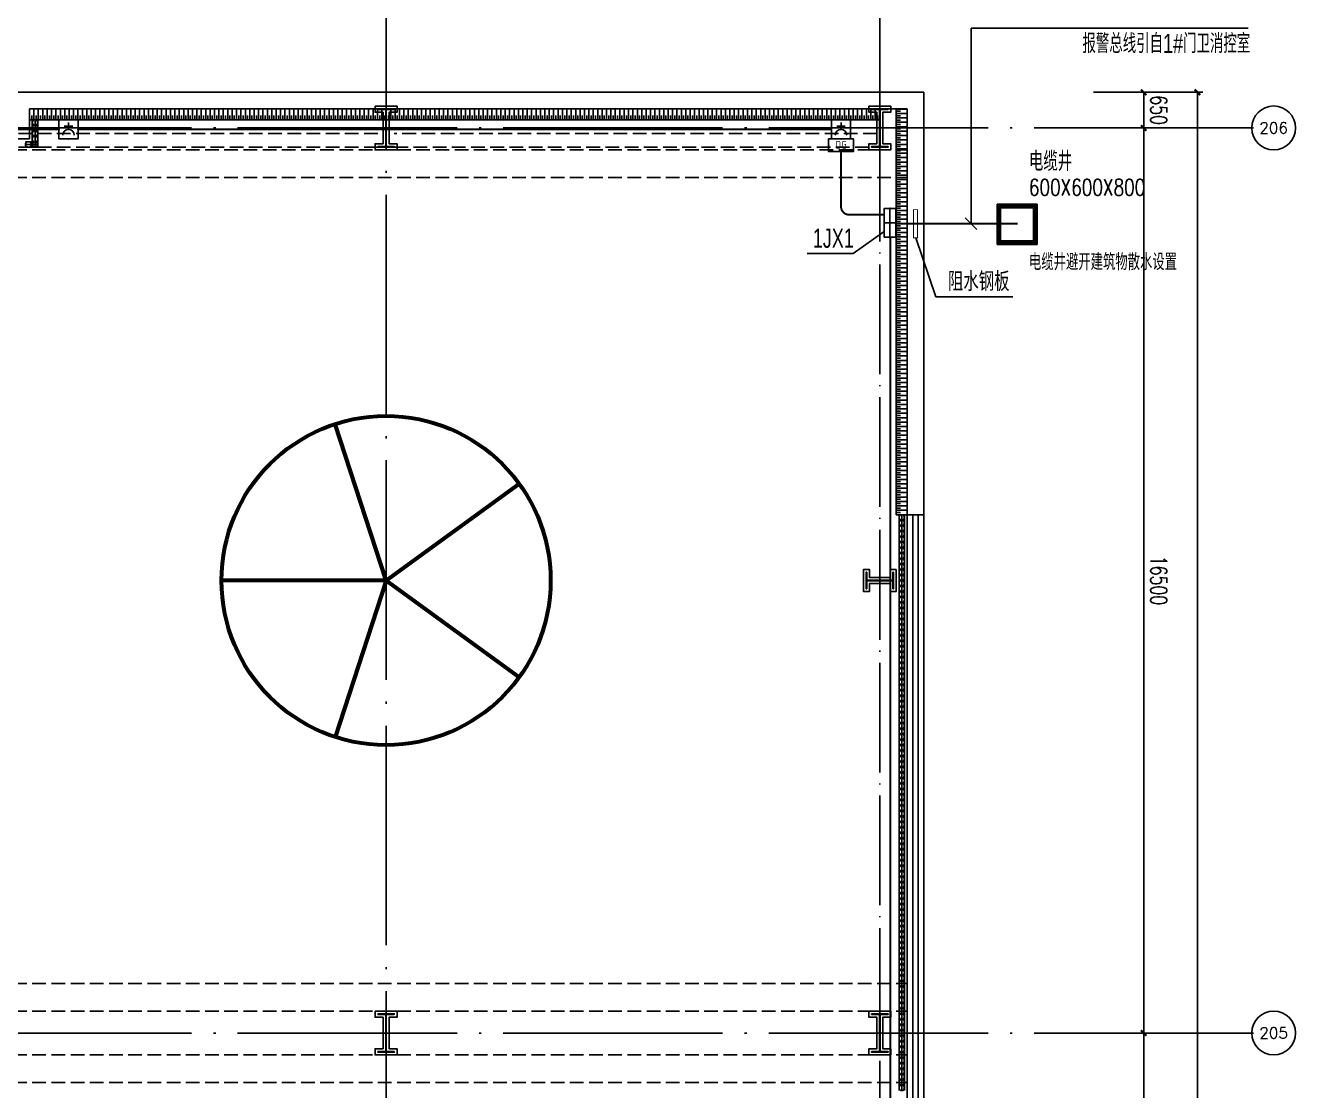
# Model space of a CAD drawing. Extents: x -1396510 to 1250330, y -1892470 to 1623980.
# Drawn here: x 638541 to 661695, y -734180 to -714760 of the extents above; entities that cross this region are included whole.
import ezdxf
from ezdxf.enums import TextEntityAlignment as Align

# ---------------------------------------------------------------- set-up
doc = ezdxf.new("R2010")
doc.units = 0
doc.header["$LTSCALE"] = 1000
doc.header["$MEASUREMENT"] = 0
doc.linetypes.add('DASH', pattern=[0.35, 0.25, -0.1])
doc.linetypes.add('DOTE', pattern=[2.42, 2, -0.2, 0.02, -0.2])
doc.layers.get('Defpoints').update_dxf_attribs({"color": 210})
for name, color, linetype in [('99平面图例外参$0$A-HATCH-2', 251, 'Continuous'), ('A-AXIS-D', 1, 'Continuous'), ('A-AXIS-DOTE', 14, 'DOTE'), ('A-AXIS-DP', 126, 'Continuous'), ('A-HATCH-2', 251, 'Continuous'), ('A-HRAIL', 173, 'Continuous'), ('A-LIN-V', 9, 'Continuous'), ('A-SFCE', 30, 'Continuous'), ('A-WINDOW', 140, 'Continuous'), ('AS-COLN', 6, 'Continuous'), ('AS-WALL', 40, 'Continuous'), ('CURTWALL', 4, 'Continuous'), ('DIM-照明', 3, 'Continuous'), ('DIM-箱柜', 3, 'Continuous'), ('EQUIP-消防', 3, 'Continuous'), ('EQUIP-箱柜', 3, 'Continuous'), ('TEL_TEXT', 7, 'Continuous'), ('WIRE-照明', 1, 'Continuous'), ('电气', 7, 'Continuous')]:
    doc.layers.add(name, color=color, linetype=linetype)
doc.layers.add('A-云线2', color=3, linetype='Continuous', plot=False)
doc.styles.add('_TCH_AXIS', font='COMPLEX', dxfattribs={"bigfont": 'GBCBIG'})
doc.styles.add('_TCH_DIM_T3', font='SIMPLEX', dxfattribs={"width": 0.705882, "bigfont": 'GBCBIG'})
doc.styles.add('_TEL_ATTDEF', font='GBENOR', dxfattribs={"width": 0.8, "height": 3, "bigfont": 'GBCBIG'})
doc.styles.add('_TEL_DIM', font='SIMPLEX', dxfattribs={"width": 0.8, "height": 3.5, "bigfont": 'HZTXT'})
doc.styles.add('A-DIM_T3', font='SIMPLEX', dxfattribs={"width": 0.705882, "bigfont": 'GBCBIG'})
doc.styles.add('HZTXT5', font='aa.shx', dxfattribs={"width": 0.7, "bigfont": 'hztxt.shx'})
doc.styles.get("Standard").update_dxf_attribs({"font": 'gbenor.shx', "bigfont": 'gbcbig.shx'})
doc.dimstyles.new('_TCH_ARCH&&100', dxfattribs={"dimtxt": 297.5, "dimasz": 100, "dimexe": 100, "dimexo": 100, "dimgap": 126.25, "dimtad": 1, "dimdec": 0, "dimzin": 0, "dimdsep": 46, "dimtxsty": '_TCH_DIM_T3', "dimblk": 'ARCHTICK', "dimcen": 0.09, "dimclrt": 7, "dimazin": 2, "dimtfac": 1, "dimtdec": 0, "dimtix": 1, "dimtmove": 2, "dimatfit": 3, "dimfxl": 0, "dimtolj": 1, "dimtzin": 0, "dimarcsym": 0})
doc.dimstyles.new('A-DIM&&100', dxfattribs={"dimtxt": 297.5, "dimasz": 100, "dimexe": 100, "dimexo": 100, "dimgap": 126.25, "dimtad": 1, "dimdec": 0, "dimzin": 0, "dimdsep": 46, "dimtxsty": 'A-DIM_T3', "dimblk": 'ARCHTICK', "dimcen": 0.09, "dimclrt": 7, "dimazin": 2, "dimtfac": 1, "dimtdec": 0, "dimtix": 1, "dimtmove": 2, "dimatfit": 3, "dimfxl": 0, "dimtolj": 1, "dimtzin": 0, "dimarcsym": 0})

# ---------------------------------------------------------------- blocks, each defined once
blk = doc.blocks.new('_ArchTick')
at = {"color": 0, "linetype": 'ByBlock', "const_width": 0.4}
blk.add_lwpolyline([(-0.5, -0.5), (0.5, 0.5)], dxfattribs=at)
blk = doc.blocks.new('*D551')
at = {"layer": 'A-AXIS-D', "color": 0, "lineweight": -2, "transparency": 16777216}
for p, q in [((160194, 650), (161210, 650)), ((161110, 650), (161110, 0)), ((160194, 0), (161210, 0))]:
    blk.add_line(p, q, dxfattribs=at)
at = {"layer": 'Defpoints', "color": 0, "transparency": 16777216}
for p in [(160094, 650), (160094, 0), (161110, 0)]:
    blk.add_point(p, dxfattribs=at)
at = {"layer": 'A-AXIS-D', "color": 0, "lineweight": -2, "transparency": 16777216, "xscale": 100, "yscale": 100, "zscale": 100}
for p, rotation in [((161110, 650), 90), ((161110, 0), 270)]:
    blk.add_blockref('_ArchTick', p, dxfattribs=dict(at, rotation=rotation))
at = {"layer": 'A-AXIS-D', "color": 7, "transparency": 16777216, "insert": (161385, 325), "char_height": 297.5, "attachment_point": 5, "rotation": 270, "style": 'A-DIM_T3'}
blk.add_mtext('\\A1;650', dxfattribs=at)
blk = doc.blocks.new('*D552')
at = {"layer": 'A-AXIS-D', "color": 0, "lineweight": -2, "transparency": 16777216}
for p, q in [((160194, 0), (161210, 0)), ((161110, 0), (161110, -16500)), ((160194, -16500), (161210, -16500))]:
    blk.add_line(p, q, dxfattribs=at)
at = {"layer": 'Defpoints', "color": 0, "transparency": 16777216}
for p in [(160094, 0), (160094, -16500), (161110, -16500)]:
    blk.add_point(p, dxfattribs=at)
at = {"layer": 'A-AXIS-D', "color": 0, "lineweight": -2, "transparency": 16777216, "xscale": 100, "yscale": 100, "zscale": 100}
for p, rotation in [((161110, 0), 90), ((161110, -16500), 270)]:
    blk.add_blockref('_ArchTick', p, dxfattribs=dict(at, rotation=rotation))
at = {"layer": 'A-AXIS-D', "color": 7, "transparency": 16777216, "insert": (161385, -8250), "char_height": 297.5, "attachment_point": 5, "rotation": 270, "style": 'A-DIM_T3'}
blk.add_mtext('\\A1;16500', dxfattribs=at)
blk = doc.blocks.new('*D553')
at = {"layer": 'A-AXIS-D', "color": 0, "lineweight": -2, "transparency": 16777216}
for p, q in [((160194, -16500), (161210, -16500)), ((161110, -16500), (161110, -33000)), ((160194, -33000), (161210, -33000))]:
    blk.add_line(p, q, dxfattribs=at)
at = {"layer": 'Defpoints', "color": 0, "transparency": 16777216}
for p in [(160094, -16500), (160094, -33000), (161110, -33000)]:
    blk.add_point(p, dxfattribs=at)
at = {"layer": 'A-AXIS-D', "color": 0, "lineweight": -2, "transparency": 16777216, "xscale": 100, "yscale": 100, "zscale": 100}
for p, rotation in [((161110, -16500), 90), ((161110, -33000), 270)]:
    blk.add_blockref('_ArchTick', p, dxfattribs=dict(at, rotation=rotation))
at = {"layer": 'A-AXIS-D', "color": 7, "transparency": 16777216, "insert": (161385, -24750), "char_height": 297.5, "attachment_point": 5, "rotation": 270, "style": 'A-DIM_T3'}
blk.add_mtext('\\A1;16500', dxfattribs=at)
blk = doc.blocks.new('42343243')
at = {"layer": 'AS-WALL'}
for p, q in [((-137854, 1223170), (-144654, 1223170)), ((-137854, 1222870), (-137854, 1223170)), ((-144354, 1222320), (-144354, 1222870)), ((-137854, 1222870), (-144354, 1222870)), ((-144654, 1222320), (-144354, 1222320))]:
    blk.add_line(p, q, dxfattribs=at)
blk = doc.blocks.new('nt66')
at = {"layer": 'A-HATCH-2', "color": 8}
blk.add_lwpolyline([(-195840, 766870), (-195440, 766870), (-195440, 766758), (-195586, 766758), (-195586, 766182), (-195440, 766182), (-195440, 766070), (-195840, 766070), (-195840, 766182), (-195694, 766182), (-195694, 766758), (-195840, 766758)], close=True, dxfattribs=at)
at = {"layer": 'AS-COLN'}
blk.add_lwpolyline([(-195790, 766820), (-195490, 766820), (-195490, 766808), (-195636, 766808), (-195636, 766132), (-195490, 766132), (-195490, 766120), (-195790, 766120), (-195790, 766132), (-195644, 766132), (-195644, 766808), (-195790, 766808)], close=True, dxfattribs=at)
blk = doc.blocks.new('342343243')
at = {"layer": 'A-AXIS-DP', "color": 5}
blk.add_lwpolyline([(-155704, 832070), (-155404, 832070), (-155404, 832058), (-155550, 832058), (-155550, 831582), (-155404, 831582), (-155404, 831570), (-155704, 831570), (-155704, 831582), (-155558, 831582), (-155558, 832058), (-155704, 832058), (-155704, 832070)], close=True, dxfattribs=at)
at = {"layer": 'A-HATCH-2'}
blk.add_lwpolyline([(-155754, 832120), (-155354, 832120), (-155354, 832008), (-155500, 832008), (-155500, 831632), (-155354, 831632), (-155354, 831520), (-155754, 831520), (-155754, 831632), (-155608, 831632), (-155608, 832008), (-155754, 832008)], close=True, dxfattribs=at)
blk = doc.blocks.new('33333')
for p in [(57786, -43900), (66786, -43900), (57786, -60400), (66786, -60400)]:
    blk.add_blockref('nt66', p)
at = {"layer": 'A-AXIS-DP', "rotation": 270}
blk.add_blockref('342343243', (-960674, 558766), dxfattribs=at)
blk = doc.blocks.new('w42343')
at = {"layer": 'A-HATCH-2', "color": 8, "linetype": 'DASH'}
for p, q in [((-263654, 722170), (-128354, 722170)), ((-263654, 721670), (-128354, 721670)), ((-263654, 706970), (-128354, 706970)), ((-263654, 706470), (-128354, 706470)), ((-263654, 705670), (-128354, 705670)), ((-263654, 705170), (-128354, 705170))]:
    blk.add_line(p, q, dxfattribs=at)
blk = doc.blocks.new('w4324324')
at = {"layer": 'A-HATCH-2', "color": 0, "lineweight": 60}
for q in [(-1694760, 686605), (-1697614, 684532), (-1691907, 684532), (-1696524, 681178), (-1692997, 681178)]:
    blk.add_line((-1694760, 683605), q, dxfattribs=at)
blk.add_circle((-1694760, 683605), 3000, dxfattribs=at)
blk = doc.blocks.new('ner546')
at = {"layer": 'A-LIN-V', "color": 8}
blk.add_blockref('w4324324', (631280, -64744), dxfattribs=at)
blk = doc.blocks.new('*D5786')
at = {"layer": 'A-AXIS-D', "color": 0, "lineweight": -2, "transparency": 16777216}
for p, q in [((160294, 650), (162190, 650)), ((162090, 650), (162090, -83150)), ((160294, -83150), (162190, -83150))]:
    blk.add_line(p, q, dxfattribs=at)
at = {"layer": 'Defpoints', "color": 0, "transparency": 16777216}
for p in [(160194, 650), (160194, -83150), (162090, -83150)]:
    blk.add_point(p, dxfattribs=at)
at = {"layer": 'A-AXIS-D', "color": 0, "lineweight": -2, "transparency": 16777216, "xscale": 100, "yscale": 100, "zscale": 100}
for p, rotation in [((162090, 650), 90), ((162090, -83150), 270)]:
    blk.add_blockref('_ArchTick', p, dxfattribs=dict(at, rotation=rotation))
at = {"layer": 'A-AXIS-D', "color": 7, "transparency": 16777216, "insert": (162365, -41250), "char_height": 297.5, "attachment_point": 5, "rotation": 270, "style": '_TCH_DIM_T3'}
blk.add_mtext('\\A1;83800', dxfattribs=at)
blk = doc.blocks.new('99平面图例外参$0$$LinePat$填挖边坡')
at = {"color": 0}
for p, q in [((0, 0), (0, -1500)), ((300, 0), (300, -600))]:
    blk.add_line(p, q, dxfattribs=at)
at = {"layer": 'Defpoints', "color": 0}
blk.add_point((600, 0), dxfattribs=at)
blk = doc.blocks.new('99平面图例外参$0$$LinePat$圆环')
for points in [[(0, 150), (300, 150)], [(0, 0), (300, 0)], [(0, -150), (300, -150)]]:
    blk.add_lwpolyline(points)
at = {"color": 0}
blk.add_circle((150, 0), 150, dxfattribs=at)
blk = doc.blocks.new('$equip$00002656')
for p, q in [((-0.5, 1), (-0.5, 0)), ((0.5, 1), (-0.5, 1)), ((0.5, 0), (0.5, 1)), ((-0.5, 0), (0.5, 0)), ((-0.219, 0.331), (0.222, 0.331)), ((0, 0.5), (0, 0.15))]:
    blk.add_line(p, q)
at = {"const_width": 0.0571}
blk.add_lwpolyline([(-0.5, 1), (0.5, 1), (0.5, 0), (-0.5, 0), (-0.5, 1), (0.5, 1)], dxfattribs=at)
blk.add_arc((0, 0.8), 0.3, 180, 0)
for p in [(0, 1), (-0.5, 0.5), (0, 0), (0.5, 0.5)]:
    blk.add_point(p)
at = {"color": 7, "flags": 1}
for tag, height, p in [('A', 0.00002, (0, 0)), ('B', 0.4, (0.762, 0.292))]:
    blk.add_attdef(tag, text='', height=height, dxfattribs=at).set_placement(p, align=Align.MIDDLE_CENTER)
blk = doc.blocks.new('$equip$00002936')
for p, q in [((-0.75, 0.6), (-0.75, 0)), ((0.75, 0.6), (-0.75, 0.6)), ((-0.75, 0.3), (0.75, 0.3)), ((-0.75, 0), (0.75, 0)), ((0, 0), (0, 0.6)), ((0.75, 0), (0.75, 0.6))]:
    blk.add_line(p, q)
at = {"const_width": 0.0571}
blk.add_lwpolyline([(-0.75, 0.6), (-0.75, 0), (0.75, 0), (0.75, 0.6), (-0.75, 0.6), (-0.75, 0)], dxfattribs=at)
for p in [(-0.75, 0.3), (0, 0.6), (0, 0), (0.75, 0.3)]:
    blk.add_point(p)
at = {"color": 7, "style": '_TEL_DIM', "flags": 1}
for tag in ['A', 'REMARK']:
    blk.add_attdef(tag, text='', height=0.00002, dxfattribs=at).set_placement((0, 0), align=Align.MIDDLE_CENTER)
blk = doc.blocks.new('$equip$00002776')
for p, q in [((0.65, 0.65), (-0.65, 0.65)), ((-0.65, 0.65), (-0.65, 0)), ((-0.65, 0), (0.65, 0)), ((0.65, 0), (0.65, 0.65))]:
    blk.add_line(p, q)
at = {"const_width": 0.0571}
blk.add_lwpolyline([(-0.65, 0.65), (-0.65, 0), (0.65, 0), (0.65, 0.65), (-0.65, 0.65), (-0.65, 0)], dxfattribs=at)
for p in [(-0.65, 0.325), (0, 0.65), (0, 0), (0.65, 0.325)]:
    blk.add_point(p)
at = {"color": 7}
blk.add_attdef('$TEXT$', text='', height=0.34, dxfattribs=at).set_placement((0.006, 0.343), align=Align.MIDDLE_CENTER)
at = {"color": 7, "flags": 1}
for tag, height, p in [('A', 0.00002, (0, 0)), ('B', 0.4, (0.905, 0.246))]:
    blk.add_attdef(tag, text='', height=height, dxfattribs=at).set_placement(p, align=Align.MIDDLE_CENTER)
blk = doc.blocks.new('qd电缆手井')
at = {"layer": '电气', "color": 7}
for p, q in [((-239, 216), (211, 216)), ((-239, -234), (-239, 216)), ((-198, -193), (-198, 175)), ((-198, 175), (171, 175)), ((171, 175), (171, -193)), ((211, 216), (211, -234)), ((211, -234), (-239, -234)), ((171, -193), (-198, -193))]:
    blk.add_line(p, q, dxfattribs=at)
at = {"layer": '电气', "color": 8, "const_width": 30}
blk.add_lwpolyline([(-218, 182), (-218, -214), (191, -214), (191, 196), (-233, 196)], dxfattribs=at)
blk = doc.blocks.new('世赫2#厂房一层0821')
at = {"layer": 'A-AXIS-D'}
for centre in [(163479.3, 1.1), (163479.3, -16498.9)]:
    blk.add_circle(centre, 400, dxfattribs=at)
at = {"layer": 'A-AXIS-DOTE', "color": 8, "ltscale": 2}
for p, q in [((147300, -87498.9), (147300, 6300)), ((163114.2, 0), (-11095.8, 0)), ((163114.2, -16500), (-11095.8, -16500))]:
    blk.add_line(p, q, dxfattribs=at)
at = {"layer": 'A-AXIS-DOTE', "color": 8}
blk.add_line((156300, -89188.9), (156300, 6366.1), dxfattribs=at)
at = {"layer": 'A-LIN-V'}
for p, q in [((156600, -7050), (156600, 344)), ((156296, 150), (140800, 150)), ((156800, -7050), (156600, -7050))]:
    blk.add_line(p, q, dxfattribs=at)
at = {"layer": 'A-SFCE', "color": 2, "linetype": 'DASH'}
for p, q in [((147150, -100), (138450, -100)), ((147150, -350), (138450, -350))]:
    blk.add_line(p, q, dxfattribs=at)
at = {"layer": 'A-SFCE', "linetype": 'DASH'}
for p, q in [((156246, -100), (147450, -100)), ((156100, -350), (147450, -350))]:
    blk.add_line(p, q, dxfattribs=at)
at = {"layer": 'AS-WALL'}
for p, q in [((156950, 650), (147300, 650)), ((147300, 350), (147300, 650)), ((157100, 650), (156950, 650)), ((157100, 350), (157100, 650)), ((156800, 350), (147300, 350)), ((156800, 350), (156800, -7050)), ((157100, 350), (157100, -7050)), ((157100, 350), (157100, 350)), ((157100, -7050), (156800, -7050))]:
    blk.add_line(p, q, dxfattribs=at)
at = {"layer": 'CURTWALL'}
for p, q in [((156800, -7050), (156800, -25950)), ((157100, -7050), (156800, -7050)), ((156900, -7050), (156900, -25950)), ((157000, -7050), (157000, -25950)), ((157100, -7050), (157100, -25950))]:
    blk.add_line(p, q, dxfattribs=at)
at = {"layer": '99平面图例外参$0$A-HATCH-2', "color": 203, "yscale": 0.1333333333333333, "zscale": 0.1333333333333333}
for p, xscale, rotation in [((140800, 150), -0.1338169328393816, 179.9999999999118), ((140880.3, 150), -0.1338169328393816, 179.9999999999118), ((140960.6, 150), -0.1338169328393816, 179.9999999999118), ((141040.9, 150), -0.1338169328393816, 179.9999999999118), ((141121.2, 150), -0.1338169328393816, 179.9999999999118), ((141201.5, 150), -0.1338169328393816, 179.9999999999118), ((141281.7, 150), -0.1338169328393816, 179.9999999999118), ((141362, 150), -0.1338169328393816, 179.9999999999118), ((141442.3, 150), -0.1338169328393816, 179.9999999999118), ((141522.6, 150), -0.1338169328393816, 179.9999999999118), ((141602.9, 150), -0.1338169328393816, 179.9999999999118), ((141683.2, 150), -0.1338169328393816, 179.9999999999118), ((141763.5, 150), -0.1338169328393816, 179.9999999999118), ((141843.8, 150), -0.1338169328393816, 179.9999999999118), ((141924.1, 150), -0.1338169328393816, 179.9999999999118), ((142004.4, 150), -0.1338169328393816, 179.9999999999118), ((142084.6, 150), -0.1338169328393816, 179.9999999999118), ((142164.9, 150), -0.1338169328393816, 179.9999999999118), ((142245.2, 150), -0.1338169328393816, 179.9999999999118), ((142325.5, 150), -0.1338169328393816, 179.9999999999118), ((142405.8, 150), -0.1338169328393816, 179.9999999999118), ((142486.1, 150), -0.1338169328393816, 179.9999999999118), ((142566.4, 150), -0.1338169328393816, 179.9999999999118), ((142646.7, 150), -0.1338169328393816, 179.9999999999118), ((142727, 150), -0.1338169328393816, 179.9999999999118), ((142807.3, 150), -0.1338169328393816, 179.9999999999118), ((142887.5, 150), -0.1338169328393816, 179.9999999999118), ((142967.8, 150), -0.1338169328393816, 179.9999999999118), ((143048.1, 150), -0.1338169328393816, 179.9999999999118), ((143128.4, 150), -0.1338169328393816, 179.9999999999118), ((143208.7, 150), -0.1338169328393816, 179.9999999999118), ((143289, 150), -0.1338169328393816, 179.9999999999118), ((143369.3, 150), -0.1338169328393816, 179.9999999999118), ((143449.6, 150), -0.1338169328393816, 179.9999999999118), ((143529.9, 150), -0.1338169328393816, 179.9999999999118), ((143610.2, 150), -0.1338169328393816, 179.9999999999118), ((143690.4, 150), -0.1338169328393816, 179.9999999999118), ((143770.7, 150), -0.1338169328393816, 179.9999999999118), ((143851, 150), -0.1338169328393816, 179.9999999999118), ((143931.3, 150), -0.1338169328393816, 179.9999999999118), ((144011.6, 150), -0.1338169328393816, 179.9999999999118), ((144091.9, 150), -0.1338169328393816, 179.9999999999118), ((144172.2, 150), -0.1338169328393816, 179.9999999999118), ((144252.5, 150), -0.1338169328393816, 179.9999999999118), ((144332.8, 150), -0.1338169328393816, 179.9999999999118), ((144413.1, 150), -0.1338169328393816, 179.9999999999118), ((144493.3, 150), -0.1338169328393816, 179.9999999999118), ((144573.6, 150), -0.1338169328393816, 179.9999999999118), ((144653.9, 150), -0.1338169328393816, 179.9999999999118), ((144734.2, 150), -0.1338169328393816, 179.9999999999118), ((144814.5, 150), -0.1338169328393816, 179.9999999999118), ((144894.8, 150), -0.1338169328393816, 179.9999999999118), ((144975.1, 150), -0.1338169328393816, 179.9999999999118), ((145055.4, 150), -0.1338169328393816, 179.9999999999118), ((145135.7, 150), -0.1338169328393816, 179.9999999999118), ((145216, 150), -0.1338169328393816, 179.9999999999118), ((145296.2, 150), -0.1338169328393816, 179.9999999999118), ((145376.5, 150), -0.1338169328393816, 179.9999999999118), ((145456.8, 150), -0.1338169328393816, 179.9999999999118), ((145537.1, 150), -0.1338169328393816, 179.9999999999118), ((145617.4, 150), -0.1338169328393816, 179.9999999999118), ((145697.7, 150), -0.1338169328393816, 179.9999999999118), ((145778, 150), -0.1338169328393816, 179.9999999999118), ((145858.3, 150), -0.1338169328393816, 179.9999999999118), ((145938.6, 150), -0.1338169328393816, 179.9999999999118), ((146018.9, 150), -0.1338169328393816, 179.9999999999118), ((146099.2, 150), -0.1338169328393816, 179.9999999999118), ((146179.4, 150), -0.1338169328393816, 179.9999999999118), ((146259.7, 150), -0.1338169328393816, 179.9999999999118), ((146340, 150), -0.1338169328393816, 179.9999999999118), ((146420.3, 150), -0.1338169328393816, 179.9999999999118), ((146500.6, 150), -0.1338169328393816, 179.9999999999118), ((146580.9, 150), -0.1338169328393816, 179.9999999999118), ((146661.2, 150), -0.1338169328393816, 179.9999999999118), ((146741.5, 150), -0.1338169328393816, 179.9999999999118), ((146821.8, 150), -0.1338169328393816, 179.9999999999118), ((146902.1, 150), -0.1338169328393816, 179.9999999999118), ((146982.3, 150), -0.1338169328393816, 179.9999999999118), ((147062.6, 150), -0.1338169328393816, 179.9999999999118), ((147142.9, 150), -0.1338169328393816, 179.9999999999118), ((147223.2, 150), -0.1338169328393816, 179.9999999999118), ((147303.5, 150), -0.1338169328393816, 179.9999999999118), ((147383.8, 150), -0.1338169328393816, 179.9999999999118), ((147464.1, 150), -0.1338169328393816, 179.9999999999118), ((147544.4, 150), -0.1338169328393816, 179.9999999999118), ((147624.7, 150), -0.1338169328393816, 179.9999999999118), ((147705, 150), -0.1338169328393816, 179.9999999999118), ((147785.2, 150), -0.1338169328393816, 179.9999999999118), ((147865.5, 150), -0.1338169328393816, 179.9999999999118), ((147945.8, 150), -0.1338169328393816, 179.9999999999118), ((148026.1, 150), -0.1338169328393816, 179.9999999999118), ((148106.4, 150), -0.1338169328393816, 179.9999999999118), ((148186.7, 150), -0.1338169328393816, 179.9999999999118), ((148267, 150), -0.1338169328393816, 179.9999999999118), ((148347.3, 150), -0.1338169328393816, 179.9999999999118), ((148427.6, 150), -0.1338169328393816, 179.9999999999118), ((148507.9, 150), -0.1338169328393816, 179.9999999999118), ((148588.1, 150), -0.1338169328393816, 179.9999999999118), ((148668.4, 150), -0.1338169328393816, 179.9999999999118), ((148748.7, 150), -0.1338169328393816, 179.9999999999118), ((148829, 150), -0.1338169328393816, 179.9999999999118), ((148909.3, 150), -0.1338169328393816, 179.9999999999118), ((148989.6, 150), -0.1338169328393816, 179.9999999999118), ((149069.9, 150), -0.1338169328393816, 179.9999999999118), ((149150.2, 150), -0.1338169328393816, 179.9999999999118), ((149230.5, 150), -0.1338169328393816, 179.9999999999118), ((149310.8, 150), -0.1338169328393816, 179.9999999999118), ((149391, 150), -0.1338169328393816, 179.9999999999118), ((149471.3, 150), -0.1338169328393816, 179.9999999999118), ((149551.6, 150), -0.1338169328393816, 179.9999999999118), ((149631.9, 150), -0.1338169328393816, 179.9999999999118), ((149712.2, 150), -0.1338169328393816, 179.9999999999118), ((149792.5, 150), -0.1338169328393816, 179.9999999999118), ((149872.8, 150), -0.1338169328393816, 179.9999999999118), ((149953.1, 150), -0.1338169328393816, 179.9999999999118), ((150033.4, 150), -0.1338169328393816, 179.9999999999118), ((150113.7, 150), -0.1338169328393816, 179.9999999999118), ((150193.9, 150), -0.1338169328393816, 179.9999999999118), ((150274.2, 150), -0.1338169328393816, 179.9999999999118), ((150354.5, 150), -0.1338169328393816, 179.9999999999118), ((150434.8, 150), -0.1338169328393816, 179.9999999999118), ((150515.1, 150), -0.1338169328393816, 179.9999999999118), ((150595.4, 150), -0.1338169328393816, 179.9999999999118), ((150675.7, 150), -0.1338169328393816, 179.9999999999118), ((150756, 150), -0.1338169328393816, 179.9999999999118), ((150836.3, 150), -0.1338169328393816, 179.9999999999118), ((150916.6, 150), -0.1338169328393816, 179.9999999999118), ((150996.9, 150), -0.1338169328393816, 179.9999999999118), ((151077.1, 150), -0.1338169328393816, 179.9999999999118), ((151157.4, 150), -0.1338169328393816, 179.9999999999118), ((151237.7, 150), -0.1338169328393816, 179.9999999999118), ((151318, 150), -0.1338169328393816, 179.9999999999118), ((151398.3, 150), -0.1338169328393816, 179.9999999999118), ((151478.6, 150), -0.1338169328393816, 179.9999999999118), ((151558.9, 150), -0.1338169328393816, 179.9999999999118), ((151639.2, 150), -0.1338169328393816, 179.9999999999118), ((151719.5, 150), -0.1338169328393816, 179.9999999999118), ((151799.8, 150), -0.1338169328393816, 179.9999999999118), ((151880, 150), -0.1338169328393816, 179.9999999999118), ((151960.3, 150), -0.1338169328393816, 179.9999999999118), ((152040.6, 150), -0.1338169328393816, 179.9999999999118), ((152120.9, 150), -0.1338169328393816, 179.9999999999118), ((152201.2, 150), -0.1338169328393816, 179.9999999999118), ((152281.5, 150), -0.1338169328393816, 179.9999999999118), ((152361.8, 150), -0.1338169328393816, 179.9999999999118), ((152442.1, 150), -0.1338169328393816, 179.9999999999118), ((152522.4, 150), -0.1338169328393816, 179.9999999999118), ((152602.7, 150), -0.1338169328393816, 179.9999999999118), ((152682.9, 150), -0.1338169328393816, 179.9999999999118), ((152763.2, 150), -0.1338169328393816, 179.9999999999118), ((152843.5, 150), -0.1338169328393816, 179.9999999999118), ((152923.8, 150), -0.1338169328393816, 179.9999999999118), ((153004.1, 150), -0.1338169328393816, 179.9999999999118), ((153084.4, 150), -0.1338169328393816, 179.9999999999118), ((153164.7, 150), -0.1338169328393816, 179.9999999999118), ((153245, 150), -0.1338169328393816, 179.9999999999118), ((153325.3, 150), -0.1338169328393816, 179.9999999999118), ((153405.6, 150), -0.1338169328393816, 179.9999999999118), ((153485.8, 150), -0.1338169328393816, 179.9999999999118), ((153566.1, 150), -0.1338169328393816, 179.9999999999118), ((153646.4, 150), -0.1338169328393816, 179.9999999999118), ((153726.7, 150), -0.1338169328393816, 179.9999999999118), ((153807, 150), -0.1338169328393816, 179.9999999999118), ((153887.3, 150), -0.1338169328393816, 179.9999999999118), ((153967.6, 150), -0.1338169328393816, 179.9999999999118), ((154047.9, 150), -0.1338169328393816, 179.9999999999118), ((154128.2, 150), -0.1338169328393816, 179.9999999999118), ((154208.5, 150), -0.1338169328393816, 179.9999999999118), ((154288.7, 150), -0.1338169328393816, 179.9999999999118), ((154369, 150), -0.1338169328393816, 179.9999999999118), ((154449.3, 150), -0.1338169328393816, 179.9999999999118), ((154529.6, 150), -0.1338169328393816, 179.9999999999118), ((154609.9, 150), -0.1338169328393816, 179.9999999999118), ((154690.2, 150), -0.1338169328393816, 179.9999999999118), ((154770.5, 150), -0.1338169328393816, 179.9999999999118), ((154850.8, 150), -0.1338169328393816, 179.9999999999118), ((154931.1, 150), -0.1338169328393816, 179.9999999999118), ((155011.4, 150), -0.1338169328393816, 179.9999999999118), ((155091.6, 150), -0.1338169328393816, 179.9999999999118), ((155171.9, 150), -0.1338169328393816, 179.9999999999118), ((155252.2, 150), -0.1338169328393816, 179.9999999999118), ((155332.5, 150), -0.1338169328393816, 179.9999999999118), ((155412.8, 150), -0.1338169328393816, 179.9999999999118), ((155493.1, 150), -0.1338169328393816, 179.9999999999118), ((155573.4, 150), -0.1338169328393816, 179.9999999999118), ((155653.7, 150), -0.1338169328393816, 179.9999999999118), ((155734, 150), -0.1338169328393816, 179.9999999999118), ((155814.3, 150), -0.1338169328393816, 179.9999999999118), ((155894.5, 150), -0.1338169328393816, 179.9999999999118), ((155974.8, 150), -0.1338169328393816, 179.9999999999118), ((156055.1, 150), -0.1338169328393816, 179.9999999999118), ((156135.4, 150), -0.1338169328393816, 179.9999999999118), ((156215.7, 150), -0.1338169328393816, 179.9999999999118), ((156600, 344), -0.133949268261889, 89.99999999918609), ((156600, 263.6), -0.133949268261889, 89.99999999918609), ((156600, 183.3), -0.133949268261889, 89.99999999918609), ((156600, 102.9), -0.133949268261889, 89.99999999918609), ((156600, 22.5), -0.133949268261889, 89.99999999918609), ((156600, -57.8), -0.133949268261889, 89.99999999918609), ((156600, -138.2), -0.133949268261889, 89.99999999918609), ((156600, -218.6), -0.133949268261889, 89.99999999918609), ((156600, -299), -0.133949268261889, 89.99999999918609), ((156600, -379.3), -0.133949268261889, 89.99999999918609), ((156600, -459.7), -0.133949268261889, 89.99999999918609), ((156600, -540.1), -0.133949268261889, 89.99999999918609), ((156600, -620.4), -0.133949268261889, 89.99999999918609), ((156600, -700.8), -0.133949268261889, 89.99999999918609), ((156600, -781.2), -0.133949268261889, 89.99999999918609), ((156600, -861.5), -0.133949268261889, 89.99999999918609), ((156600, -941.9), -0.133949268261889, 89.99999999918609), ((156600, -1022.3), -0.133949268261889, 89.99999999918609), ((156600, -1102.7), -0.133949268261889, 89.99999999918609), ((156600, -1183), -0.133949268261889, 89.99999999918609), ((156600, -1263.4), -0.133949268261889, 89.99999999918609), ((156600, -1343.8), -0.133949268261889, 89.99999999918609), ((156600, -1424.1), -0.133949268261889, 89.99999999918609), ((156600, -1504.5), -0.133949268261889, 89.99999999918609), ((156600, -1584.9), -0.133949268261889, 89.99999999918609), ((156600, -1665.2), -0.133949268261889, 89.99999999918609), ((156600, -1745.6), -0.133949268261889, 89.99999999918609), ((156600, -1826), -0.133949268261889, 89.99999999918609), ((156600, -1906.3), -0.133949268261889, 89.99999999918609), ((156600, -1986.7), -0.133949268261889, 89.99999999918609), ((156600, -2067.1), -0.133949268261889, 89.99999999918609), ((156600, -2147.5), -0.133949268261889, 89.99999999918609), ((156600, -2227.8), -0.133949268261889, 89.99999999918609), ((156600, -2308.2), -0.133949268261889, 89.99999999918609), ((156600, -2388.6), -0.133949268261889, 89.99999999918609), ((156600, -2468.9), -0.133949268261889, 89.99999999918609), ((156600, -2549.3), -0.133949268261889, 89.99999999918609), ((156600, -2629.7), -0.133949268261889, 89.99999999918609), ((156600, -2710), -0.133949268261889, 89.99999999918609), ((156600, -2790.4), -0.133949268261889, 89.99999999918609), ((156600, -2870.8), -0.133949268261889, 89.99999999918609), ((156600, -2951.2), -0.133949268261889, 89.99999999918609), ((156600, -3031.5), -0.133949268261889, 89.99999999918609), ((156600, -3111.9), -0.133949268261889, 89.99999999918609), ((156600, -3192.3), -0.133949268261889, 89.99999999918609), ((156600, -3272.6), -0.133949268261889, 89.99999999918609), ((156600, -3353), -0.133949268261889, 89.99999999918609), ((156600, -3433.4), -0.133949268261889, 89.99999999918609), ((156600, -3513.7), -0.133949268261889, 89.99999999918609), ((156600, -3594.1), -0.133949268261889, 89.99999999918609), ((156600, -3674.5), -0.133949268261889, 89.99999999918609), ((156600, -3754.8), -0.133949268261889, 89.99999999918609), ((156600, -3835.2), -0.133949268261889, 89.99999999918609), ((156600, -3915.6), -0.133949268261889, 89.99999999918609), ((156600, -3996), -0.133949268261889, 89.99999999918609), ((156600, -4076.3), -0.133949268261889, 89.99999999918609), ((156600, -4156.7), -0.133949268261889, 89.99999999918609), ((156600, -4237.1), -0.133949268261889, 89.99999999918609), ((156600, -4317.4), -0.133949268261889, 89.99999999918609), ((156600, -4397.8), -0.133949268261889, 89.99999999918609), ((156600, -4478.2), -0.133949268261889, 89.99999999918609), ((156600, -4558.5), -0.133949268261889, 89.99999999918609), ((156600, -4638.9), -0.133949268261889, 89.99999999918609), ((156600, -4719.3), -0.133949268261889, 89.99999999918609), ((156600, -4799.7), -0.133949268261889, 89.99999999918609), ((156600, -4880), -0.133949268261889, 89.99999999918609), ((156600, -4960.4), -0.133949268261889, 89.99999999918609), ((156600, -5040.8), -0.133949268261889, 89.99999999918609), ((156600, -5121.1), -0.133949268261889, 89.99999999918609), ((156600, -5201.5), -0.133949268261889, 89.99999999918609), ((156600, -5281.9), -0.133949268261889, 89.99999999918609), ((156600, -5362.2), -0.133949268261889, 89.99999999918609), ((156600, -5442.6), -0.133949268261889, 89.99999999918609), ((156600, -5523), -0.133949268261889, 89.99999999918609), ((156600, -5603.3), -0.133949268261889, 89.99999999918609), ((156600, -5683.7), -0.133949268261889, 89.99999999918609), ((156600, -5764.1), -0.133949268261889, 89.99999999918609), ((156600, -5844.5), -0.133949268261889, 89.99999999918609), ((156600, -5924.8), -0.133949268261889, 89.99999999918609), ((156600, -6005.2), -0.133949268261889, 89.99999999918609), ((156600, -6085.6), -0.133949268261889, 89.99999999918609), ((156600, -6165.9), -0.133949268261889, 89.99999999918609), ((156600, -6246.3), -0.133949268261889, 89.99999999918609), ((156600, -6326.7), -0.133949268261889, 89.99999999918609), ((156600, -6407), -0.133949268261889, 89.99999999918609), ((156600, -6487.4), -0.133949268261889, 89.99999999918609), ((156600, -6567.8), -0.133949268261889, 89.99999999918609), ((156600, -6648.2), -0.133949268261889, 89.99999999918609), ((156600, -6728.5), -0.133949268261889, 89.99999999918609), ((156600, -6808.9), -0.133949268261889, 89.99999999918609), ((156600, -6889.3), -0.133949268261889, 89.99999999918609), ((156600, -6969.6), -0.133949268261889, 89.99999999918609)]:
    blk.add_blockref('99平面图例外参$0$$LinePat$填挖边坡', p, dxfattribs=dict(at, xscale=xscale, rotation=rotation))
at = {"layer": 'A-HRAIL', "yscale": 0.3333333333111111, "zscale": 0.3333333333111111}
for p, xscale, rotation in [((140900, 50), -0.3333333088954032, 270), ((140900, -50), -0.3333333088954032, 270), ((140900, -150), -0.3333333088954032, 270), ((140900, -250), -0.3333333088954032, 270), ((140900, -350), -0.3333333088954032, 270), ((156700, -7150), 0.3333333333082387, 90), ((156700, -7250), 0.3333333333082387, 90), ((156700, -7350), 0.3333333333082387, 90), ((156700, -7450), 0.3333333333082387, 90), ((156700, -7550), 0.3333333333082387, 90), ((156700, -7650), 0.3333333333082387, 90), ((156700, -7750), 0.3333333333082387, 90), ((156700, -7850), 0.3333333333082387, 90), ((156700, -7950), 0.3333333333082387, 90), ((156700, -8050), 0.3333333333082387, 90), ((156700, -8150), 0.3333333333082387, 90), ((156700, -8250), 0.3333333333082387, 90), ((156700, -8350), 0.3333333333082387, 90), ((156700, -8450), 0.3333333333082387, 90), ((156700, -8550), 0.3333333333082387, 90), ((156700, -8650), 0.3333333333082387, 90), ((156700, -8750), 0.3333333333082387, 90), ((156700, -8850), 0.3333333333082387, 90), ((156700, -8950), 0.3333333333082387, 90), ((156700, -9050), 0.3333333333082387, 90), ((156700, -9150), 0.3333333333082387, 90), ((156700, -9250), 0.3333333333082387, 90), ((156700, -9350), 0.3333333333082387, 90), ((156700, -9450), 0.3333333333082387, 90), ((156700, -9550), 0.3333333333082387, 90), ((156700, -9650), 0.3333333333082387, 90), ((156700, -9750), 0.3333333333082387, 90), ((156700, -9850), 0.3333333333082387, 90), ((156700, -9950), 0.3333333333082387, 90), ((156700, -10050), 0.3333333333082387, 90), ((156700, -10150), 0.3333333333082387, 90), ((156700, -10250), 0.3333333333082387, 90), ((156700, -10350), 0.3333333333082387, 90), ((156700, -10450), 0.3333333333082387, 90), ((156700, -10550), 0.3333333333082387, 90), ((156700, -10650), 0.3333333333082387, 90), ((156700, -10750), 0.3333333333082387, 90), ((156700, -10850), 0.3333333333082387, 90), ((156700, -10950), 0.3333333333082387, 90), ((156700, -11050), 0.3333333333082387, 90), ((156700, -11150), 0.3333333333082387, 90), ((156700, -11250), 0.3333333333082387, 90), ((156700, -11350), 0.3333333333082387, 90), ((156700, -11450), 0.3333333333082387, 90), ((156700, -11550), 0.3333333333082387, 90), ((156700, -11650), 0.3333333333082387, 90), ((156700, -11750), 0.3333333333082387, 90), ((156700, -11850), 0.3333333333082387, 90), ((156700, -11950), 0.3333333333082387, 90), ((156700, -12050), 0.3333333333082387, 90), ((156700, -12150), 0.3333333333082387, 90), ((156700, -12250), 0.3333333333082387, 90), ((156700, -12350), 0.3333333333082387, 90), ((156700, -12450), 0.3333333333082387, 90), ((156700, -12550), 0.3333333333082387, 90), ((156700, -12650), 0.3333333333082387, 90), ((156700, -12750), 0.3333333333082387, 90), ((156700, -12850), 0.3333333333082387, 90), ((156700, -12950), 0.3333333333082387, 90), ((156700, -13050), 0.3333333333082387, 90), ((156700, -13150), 0.3333333333082387, 90), ((156700, -13250), 0.3333333333082387, 90), ((156700, -13350), 0.3333333333082387, 90), ((156700, -13450), 0.3333333333082387, 90), ((156700, -13550), 0.3333333333082387, 90), ((156700, -13650), 0.3333333333082387, 90), ((156700, -13750), 0.3333333333082387, 90), ((156700, -13850), 0.3333333333082387, 90), ((156700, -13950), 0.3333333333082387, 90), ((156700, -14050), 0.3333333333082387, 90), ((156700, -14150), 0.3333333333082387, 90), ((156700, -14250), 0.3333333333082387, 90), ((156700, -14350), 0.3333333333082387, 90), ((156700, -14450), 0.3333333333082387, 90), ((156700, -14550), 0.3333333333082387, 90), ((156700, -14650), 0.3333333333082387, 90), ((156700, -14750), 0.3333333333082387, 90), ((156700, -14850), 0.3333333333082387, 90), ((156700, -14950), 0.3333333333082387, 90), ((156700, -15050), 0.3333333333082387, 90), ((156700, -15150), 0.3333333333082387, 90), ((156700, -15250), 0.3333333333082387, 90), ((156700, -15350), 0.3333333333082387, 90), ((156700, -15450), 0.3333333333082387, 90), ((156700, -15550), 0.3333333333082387, 90), ((156700, -15650), 0.3333333333082387, 90), ((156700, -15750), 0.3333333333082387, 90), ((156700, -15850), 0.3333333333082387, 90), ((156700, -15950), 0.3333333333082387, 90), ((156700, -16050), 0.3333333333082387, 90), ((156700, -16150), 0.3333333333082387, 90), ((156700, -16250), 0.3333333333082387, 90), ((156700, -16350), 0.3333333333082387, 90), ((156700, -16450), 0.3333333333082387, 90), ((156700, -16550), 0.3333333333082387, 90), ((156700, -16650), 0.3333333333082387, 90), ((156700, -16750), 0.3333333333082387, 90), ((156700, -16850), 0.3333333333082387, 90), ((156700, -16950), 0.3333333333082387, 90), ((156700, -17050), 0.3333333333082387, 90), ((156700, -17150), 0.3333333333082387, 90), ((156700, -17250), 0.3333333333082387, 90), ((156700, -17350), 0.3333333333082387, 90), ((156700, -17450), 0.3333333333082387, 90), ((156700, -17550), 0.3333333333082387, 90)]:
    blk.add_blockref('99平面图例外参$0$$LinePat$圆环', p, dxfattribs=dict(at, xscale=xscale, rotation=rotation))
at = {"layer": 'A-HRAIL', "xscale": -0.3749999998826196, "yscale": 0.3333333333111111, "zscale": 0.3333333333111111}
for p in [(140837.5, -300), (140950, -300)]:
    blk.add_blockref('99平面图例外参$0$$LinePat$圆环', p, dxfattribs=at)
at = {"layer": 'A-LIN-V', "color": 8, "rotation": 90.00000000000001}
blk.add_blockref('ner546', (766160.7, 1055230), dxfattribs=at)
at = {"layer": 'A-WINDOW'}
for name, p in [('42343243', (285154.2, -1222520)), ('33333', (285154.2, -722570)), ('w42343', (285154.2, -722570))]:
    blk.add_blockref(name, p, dxfattribs=at)
at = {"layer": 'A-AXIS-D', "color": 7, "style": '_TCH_AXIS'}
for s, p, p2 in [('206', (163218.3, -100.4), (163740.2, -100.4)), ('205', (163218.3, -16600.4), (163740.2, -16600.4))]:
    blk.add_text(s, height=202.97, dxfattribs=at).set_placement(p, p2, align=Align.FIT)
at = {"layer": 'A-AXIS-D'}
for base, p1, p2, picture, middle in [((161110, 0), (160094.2, 650), (160094.2, 0), '*D551', (161385, 325)), ((161110, -16500), (160094.2, 0), (160094.2, -16500), '*D552', (161385, -8250)), ((161110, -33000), (160094.2, -16500), (160094.2, -33000), '*D553', (161385, -24750))]:
    dim = blk.add_linear_dim(base=base, p1=p1, p2=p2, angle=270, dimstyle='A-DIM&&100', override={"dimgap": 0}, dxfattribs=at)
    dim.commit()
    dim.dimension.update_dxf_attribs({"geometry": picture, "text_midpoint": middle, "dimtype": 129, "text_rotation": 270})
dim = blk.add_linear_dim(base=(162089.7, -83150), p1=(160194.2, 650), p2=(160194.2, -83150), angle=270, dimstyle='_TCH_ARCH&&100', dxfattribs=at)
dim.commit()
dim.dimension.update_dxf_attribs({"geometry": '*D5786', "text_midpoint": (162364.7, -41250), "dimtype": 161, "text_rotation": 270})

msp = doc.modelspace()

# ---------------------------------------------------------------- linework, layer by layer
at = {"layer": 'DIM-照明'}
for p, q in [((655780, -718375.6), (655780, -714810)), ((655780, -714810), (660830, -714810)), ((655886.1, -718481.7), (655673.9, -718269.5))]:
    msp.add_line(p, q, dxfattribs=at)
at = {"layer": 'DIM-箱柜'}
for p, q in [((654195.8, -718520), (653630, -718920)), ((654772.1, -718631.6), (655140, -719710)), ((653630, -718920), (652790, -718920)), ((655140, -719710), (656540, -719710))]:
    msp.add_line(p, q, dxfattribs=at)
at = {"layer": 'WIRE-照明', "linetype": 'Continuous', "const_width": 35}
for points in [[(628040.8, -716655), (639151.4, -716655)], [(639501.4, -716655), (653233.6, -716655)], [(653408.6, -718062.1), (653408.6, -717057.5)], [(653558.6, -718212.1), (654195.8, -718212.1)], [(654405.8, -718375.6), (656626.4, -718375.6)], [(654305.6, -718622.3), (654305.6, -764777.5)]]:
    msp.add_lwpolyline(points, dxfattribs=at)
msp.add_lwpolyline([(653408.6, -718062.1, 0.4142136), (653558.6, -718212.1)], format="xyb", dxfattribs=at)
at = {"layer": 'WIRE-照明', "color": 6, "linetype": 'Continuous', "const_width": 15}
msp.add_lwpolyline([(654730, -718631.6), (654730, -718119.6), (654804, -718119.6), (654804, -718631.6)], close=True, dxfattribs=at)

# ---------------------------------------------------------------- block references
at = {"layer": 'A-云线2'}
msp.add_blockref('世赫2#厂房一层0821', (497815.8, -716630), dxfattribs=at)
at = {"layer": 'EQUIP-消防', "xscale": 350, "yscale": 350, "zscale": 350, "rotation": 180}
for p in [(639326.4, -716480), (653408.6, -716480)]:
    msp.add_blockref('$equip$00002656', p, dxfattribs=at)
at = {"layer": 'EQUIP-消防'}
ref = msp.add_blockref('$equip$00002776', (653408.6, -717057.5), dxfattribs=dict(at, xscale=350, yscale=350, zscale=350))
ref.add_attrib('$TEXT$', 'DG', dxfattribs={"layer": '0', "color": 7, "height": 140, "style": '_TEL_ATTDEF'}).set_placement((653410.8, -716937.5), align=Align.MIDDLE_CENTER)
at = {"layer": 'EQUIP-箱柜', "xscale": 350, "yscale": 350, "zscale": 350, "rotation": 90}
msp.add_blockref('$equip$00002936', (654405.8, -718359.8), dxfattribs=at)
at = {"layer": '电气', "xscale": -1.628664022889024, "yscale": 1.628664022889024, "zscale": 1.628664022889024}
msp.add_blockref('qd电缆手井', (656596.8, -718371.9), dxfattribs=at)

# ---------------------------------------------------------------- texts
at = {"layer": 'DIM-照明', "color": 7, "style": 'HZTXT5', "width": 0.7}
msp.add_text('报警总线引自1#门卫消控室', height=350, dxfattribs=at).set_placement((657809.3, -715265))
at = {"layer": 'DIM-箱柜', "color": 7}
for s, style, width, p in [('1JX1', 'HZTXT5', 0.7, (652895, -718815)), ('阻水钢板', '_TEL_DIM', 0.8, (655359.1, -719605))]:
    msp.add_text(s, height=350, dxfattribs=dict(at, style=style, width=width)).set_placement(p)
at = {"layer": 'TEL_TEXT', "style": '_TEL_DIM', "width": 0.75}
for s, height, p in [('电缆井', 350, (656833.9, -717412.6, 0.1)), ('600X600X800', 300, (656833.9, -717862.6, 0.1)), ('电缆井避开建筑物散水设置', 300, (656833.9, -719222.6, 0.1))]:
    msp.add_text(s, height=height, dxfattribs=at).set_placement(p)

doc.saveas('drawing.dxf')
